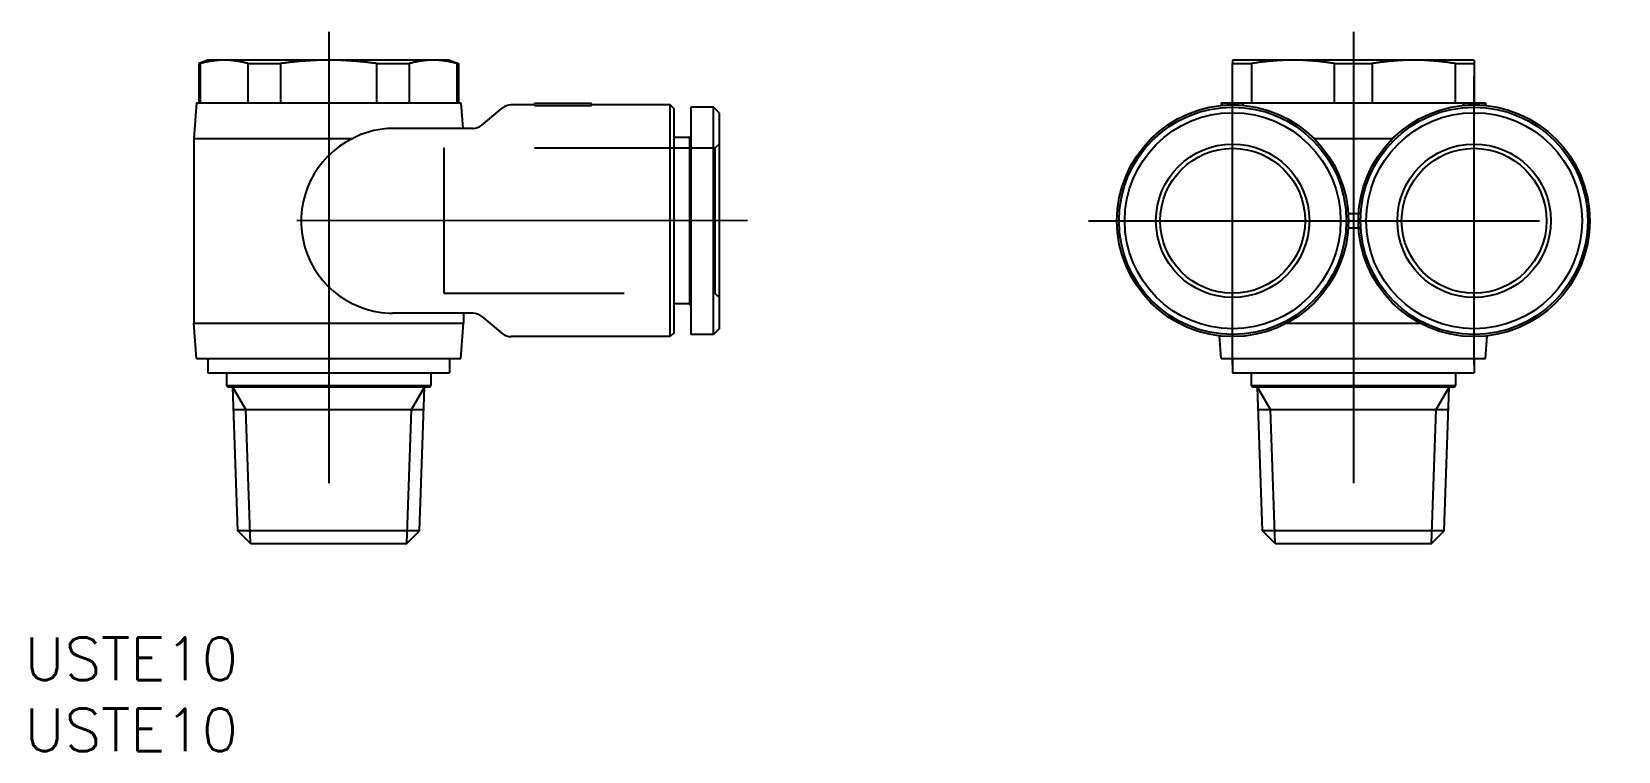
# Model space of a CAD drawing. Extents: x -48 to 63, y -37 to 13.
import ezdxf

# ---------------------------------------------------------------- set-up
doc = ezdxf.new("R2010")
doc.units = 0
doc.linetypes.add('CENTER', pattern=[50.8, 31.75, -6.35, 6.35, -6.35])
doc.linetypes.add('DASHED', pattern=[19.05, 12.7, -6.35])
doc.layers.get('0').update_dxf_attribs({"linetype": 'CONTINUOUS'})
doc.layers.add('CENTER', color=1, linetype='CENTER')
doc.styles.get("Standard").update_dxf_attribs({"font": 'txt.shx', "height": 3, "bigfont": 'bigfont.shx'})

msp = doc.modelspace()

# ---------------------------------------------------------------- linework, layer by layer
at = {"color": 7, "linetype": 'CONTINUOUS'}
for p, q in [((-36, 11.3), (-36.65, 11.06)), ((-34.86, 11.3), (-36, 11.3)), ((-27.5, 11.3), (-34.86, 11.3)), ((-20.14, 11.3), (-27.5, 11.3)), ((-19, 11.3), (-20.14, 11.3)), ((-19, 11.3), (-18.35, 11.06)), ((40.4, 11.3), (36.15, 11.3)), ((36.15, 11.3), (36.15, 11.06)), ((48.9, 11.3), (40.4, 11.3)), ((53.15, 11.3), (48.9, 11.3)), ((53.15, 11.3), (53.15, 11.06)), ((-36.65, 11.06), (-36.65, 8.3)), ((-36.65, 11.06), (-36.55, 11.06)), ((-36.55, 11.06), (-36.55, 8.3)), ((-33.17, 8.3), (-33.17, 11.06)), ((-33.17, 11.06), (-30.89, 11.06)), ((-30.89, 11.06), (-30.89, 8.3)), ((-24.11, 11.06), (-21.83, 11.06)), ((-24.11, 8.3), (-24.11, 11.06)), ((-21.83, 11.06), (-21.83, 8.3)), ((-18.45, 8.3), (-18.45, 11.06)), ((-18.45, 11.06), (-18.35, 11.06)), ((-18.35, 11.06), (-18.35, 8.3)), ((36.15, 8.3), (36.15, 11.06)), ((36.15, 11.06), (37.47, 11.06)), ((37.47, 11.06), (37.47, 8.3)), ((43.33, 11.06), (45.97, 11.06)), ((43.33, 8.3), (43.33, 11.06)), ((45.97, 11.06), (45.97, 8.3)), ((51.83, 8.3), (51.83, 11.06)), ((51.83, 11.06), (53.15, 11.06)), ((53.15, 11.06), (53.15, 8.3)), ((-36.8, 8.3), (-37, 5.8)), ((-36.8, 8.3), (-18.2, 8.3)), ((-18.2, 8.3), (-18.06, 6.5)), ((-16.72, 6.73), (-15.28, 7.92)), ((-13, 8.15), (-14.64, 8.15)), ((-9, 8.25), (-13, 8.25)), ((-13, 8.12), (-13, 8.25)), ((-13, 8.12), (-9, 8.12)), ((-9, 8.12), (-9, 8.25)), ((-3.45, 8.15), (-9, 8.15)), ((-3.45, -8.15), (-3.45, 8.15)), ((-3.2, 7.9), (-3.45, 8.15)), ((-3.2, 7.9), (-3.2, -7.9)), ((-2, 8), (-2, -8)), ((-0.4, 8), (-2, 8)), ((-0.4, -8), (-0.4, 8)), ((0, 7.6), (-0.4, 8)), ((35.35, 8.3), (35.34, 8.11)), ((35.35, 8.3), (53.95, 8.3)), ((35.4, 8.12), (35.4, 8.25)), ((36.9, 8.25), (35.4, 8.25)), ((36.9, 8.12), (36.9, 8.25)), ((53.9, 8.25), (52.4, 8.25)), ((52.4, 8.12), (52.4, 8.25)), ((53.9, 8.12), (53.9, 8.25)), ((53.95, 8.3), (53.97, 8.11)), ((0, 7.6), (0, -7.6)), ((-37, 5.8), (-25.81, 5.8)), ((-37, 5.8), (-37, -7.2)), ((-17.36, 6.5), (-23, 6.5)), ((-2.1, 5.85), (-3.2, 5.85)), ((-2.1, 5.85), (-2, 5.95)), ((-2.1, 5.85), (-2.1, -5.85)), ((41.88, 5.8), (47.43, 5.8)), ((45.02, 0.5), (44.29, 0.5)), ((44.29, -0.5), (45.02, -0.5)), ((-17.36, -6.5), (-23, -6.5)), ((-18, -6.5), (-18, -7.2)), ((-2.1, -5.85), (-3.2, -5.85)), ((-2.1, -5.85), (-2, -5.95)), ((-36.8, -9.7), (-37, -7.2)), ((-37, -7.2), (-18, -7.2)), ((-18.2, -9.7), (-18, -7.2)), ((-16.72, -6.73), (-15.28, -7.92)), ((0, -7.6), (-0.4, -8)), ((39.97, -7.2), (49.33, -7.2)), ((-3.45, -8.15), (-14.64, -8.15)), ((-3.2, -7.9), (-3.45, -8.15)), ((-0.4, -8), (-2, -8)), ((35.35, -9.7), (35.22, -8.1)), ((53.95, -9.7), (54.08, -8.1)), ((-36.8, -9.7), (-18.2, -9.7)), ((-36, -9.7), (-36, -10.7)), ((-19, -9.7), (-19, -10.7)), ((35.35, -9.7), (53.95, -9.7)), ((36.15, -9.7), (36.15, -10.7)), ((53.15, -9.7), (53.15, -10.7)), ((-36, -10.7), (-19, -10.7)), ((-34.7, -10.7), (-34.7, -11.6)), ((-20.3, -10.7), (-20.3, -11.6)), ((36.15, -10.7), (53.15, -10.7)), ((37.45, -10.7), (37.45, -11.6)), ((51.85, -10.7), (51.85, -11.6)), ((-34.7, -11.6), (-20.3, -11.6)), ((-34.6, -11.7), (-34.7, -11.6)), ((-20.4, -11.7), (-34.6, -11.7)), ((-33.9, -21.81), (-34.25, -11.7)), ((-21.1, -21.81), (-20.75, -11.7)), ((-20.4, -11.7), (-20.3, -11.6)), ((37.45, -11.6), (51.85, -11.6)), ((37.55, -11.7), (37.45, -11.6)), ((51.75, -11.7), (37.55, -11.7)), ((38.25, -21.81), (37.9, -11.7)), ((51.05, -21.81), (51.4, -11.7)), ((51.75, -11.7), (51.85, -11.6)), ((-34.2, -13.28), (-20.8, -13.28)), ((37.95, -13.28), (51.35, -13.28)), ((-21.1, -21.81), (-33.9, -21.81)), ((-33.01, -22.7), (-33.9, -21.81)), ((-21.99, -22.7), (-21.1, -21.81)), ((51.05, -21.81), (38.25, -21.81)), ((39.14, -22.7), (38.25, -21.81)), ((50.16, -22.7), (51.05, -21.81)), ((-33.01, -22.7), (-21.99, -22.7)), ((39.14, -22.7), (50.16, -22.7))]:
    msp.add_line(p, q, dxfattribs=at)
at = {"color": 3, "linetype": 'DASHED'}
for p, q in [((-0.3, 5.1), (-19.4, 5.1)), ((-19.4, 5.1), (-19.4, -5.1)), ((0, 5.4), (-0.3, 5.1)), ((-0.3, 5.1), (-0.3, -5.1)), ((-19.4, -5.1), (-0.3, -5.1)), ((-0.3, -5.1), (0, -5.4))]:
    msp.add_line(p, q, dxfattribs=at)
at = {"color": 3, "linetype": 'CONTINUOUS'}
for p, q in [((-33.34, -13.28), (-34.25, -11.7)), ((-21.66, -13.28), (-20.75, -11.7)), ((38.81, -13.28), (37.9, -11.7)), ((50.49, -13.28), (51.4, -11.7)), ((-33.01, -22.7), (-33.34, -13.28)), ((-21.99, -22.7), (-21.66, -13.28)), ((39.14, -22.7), (38.81, -13.28)), ((50.16, -22.7), (50.49, -13.28))]:
    msp.add_line(p, q, dxfattribs=at)
at = {"color": 7}
for points in [[(-34.86, 11.3, 0), (-34.88, 11.3, 0), (-34.9, 11.3, 0), (-34.91, 11.3, 0), (-34.93, 11.3, 0), (-34.95, 11.3, 0), (-34.97, 11.3, 0), (-34.98, 11.3, 0), (-35, 11.3, 0), (-35.02, 11.3, 0), (-35.04, 11.3, 0), (-35.05, 11.3, 0), (-35.07, 11.3, 0), (-35.09, 11.3, 0), (-35.11, 11.29, 0), (-35.12, 11.29, 0), (-35.14, 11.29, 0), (-35.16, 11.29, 0), (-35.18, 11.29, 0), (-35.19, 11.29, 0), (-35.21, 11.29, 0), (-35.23, 11.29, 0), (-35.25, 11.29, 0), (-35.26, 11.29, 0), (-35.28, 11.29, 0), (-35.3, 11.28, 0), (-35.31, 11.28, 0), (-35.33, 11.28, 0), (-35.35, 11.28, 0), (-35.37, 11.28, 0), (-35.38, 11.28, 0), (-35.4, 11.28, 0), (-35.42, 11.27, 0), (-35.44, 11.27, 0), (-35.45, 11.27, 0), (-35.47, 11.27, 0), (-35.49, 11.27, 0), (-35.51, 11.26, 0), (-35.52, 11.26, 0), (-35.54, 11.26, 0), (-35.56, 11.26, 0), (-35.58, 11.26, 0), (-35.6, 11.25, 0), (-35.61, 11.25, 0), (-35.63, 11.25, 0), (-35.65, 11.25, 0), (-35.67, 11.25, 0), (-35.68, 11.24, 0), (-35.7, 11.24, 0), (-35.72, 11.24, 0), (-35.74, 11.24, 0), (-35.75, 11.23, 0), (-35.77, 11.23, 0), (-35.79, 11.23, 0), (-35.81, 11.22, 0), (-35.83, 11.22, 0), (-35.84, 11.22, 0), (-35.86, 11.22, 0), (-35.88, 11.21, 0), (-35.9, 11.21, 0), (-35.91, 11.21, 0), (-35.93, 11.2, 0), (-35.95, 11.2, 0), (-35.97, 11.2, 0), (-35.99, 11.19, 0), (-36, 11.19, 0), (-36.02, 11.19, 0), (-36.04, 11.18, 0), (-36.06, 11.18, 0), (-36.08, 11.18, 0), (-36.09, 11.17, 0), (-36.11, 11.17, 0), (-36.13, 11.16, 0), (-36.15, 11.16, 0), (-36.17, 11.16, 0), (-36.18, 11.15, 0), (-36.2, 11.15, 0), (-36.22, 11.15, 0), (-36.24, 11.14, 0), (-36.26, 11.14, 0), (-36.28, 11.13, 0), (-36.29, 11.13, 0), (-36.31, 11.12, 0), (-36.33, 11.12, 0), (-36.35, 11.12, 0), (-36.37, 11.11, 0), (-36.39, 11.11, 0), (-36.41, 11.1, 0), (-36.42, 11.1, 0), (-36.44, 11.09, 0), (-36.46, 11.09, 0), (-36.48, 11.08, 0), (-36.5, 11.08, 0), (-36.52, 11.07, 0), (-36.54, 11.07, 0), (-36.55, 11.06, 0)], [(-33.17, 11.06, 0), (-33.19, 11.07, 0), (-33.21, 11.07, 0), (-33.22, 11.08, 0), (-33.24, 11.08, 0), (-33.26, 11.09, 0), (-33.28, 11.09, 0), (-33.3, 11.1, 0), (-33.32, 11.1, 0), (-33.34, 11.11, 0), (-33.35, 11.11, 0), (-33.37, 11.12, 0), (-33.39, 11.12, 0), (-33.41, 11.12, 0), (-33.43, 11.13, 0), (-33.45, 11.13, 0), (-33.46, 11.14, 0), (-33.48, 11.14, 0), (-33.5, 11.15, 0), (-33.52, 11.15, 0), (-33.54, 11.15, 0), (-33.56, 11.16, 0), (-33.57, 11.16, 0), (-33.59, 11.16, 0), (-33.61, 11.17, 0), (-33.63, 11.17, 0), (-33.65, 11.18, 0), (-33.66, 11.18, 0), (-33.68, 11.18, 0), (-33.7, 11.19, 0), (-33.72, 11.19, 0), (-33.74, 11.19, 0), (-33.75, 11.2, 0), (-33.77, 11.2, 0), (-33.79, 11.2, 0), (-33.81, 11.21, 0), (-33.83, 11.21, 0), (-33.84, 11.21, 0), (-33.86, 11.22, 0), (-33.88, 11.22, 0), (-33.9, 11.22, 0), (-33.92, 11.22, 0), (-33.93, 11.23, 0), (-33.95, 11.23, 0), (-33.97, 11.23, 0), (-33.99, 11.24, 0), (-34, 11.24, 0), (-34.02, 11.24, 0), (-34.04, 11.24, 0), (-34.06, 11.25, 0), (-34.07, 11.25, 0), (-34.09, 11.25, 0), (-34.11, 11.25, 0), (-34.13, 11.25, 0), (-34.14, 11.26, 0), (-34.16, 11.26, 0), (-34.18, 11.26, 0), (-34.2, 11.26, 0), (-34.21, 11.26, 0), (-34.23, 11.27, 0), (-34.25, 11.27, 0), (-34.27, 11.27, 0), (-34.28, 11.27, 0), (-34.3, 11.27, 0), (-34.32, 11.28, 0), (-34.34, 11.28, 0), (-34.35, 11.28, 0), (-34.37, 11.28, 0), (-34.39, 11.28, 0), (-34.41, 11.28, 0), (-34.42, 11.28, 0), (-34.44, 11.29, 0), (-34.46, 11.29, 0), (-34.48, 11.29, 0), (-34.49, 11.29, 0), (-34.51, 11.29, 0), (-34.53, 11.29, 0), (-34.55, 11.29, 0), (-34.56, 11.29, 0), (-34.58, 11.29, 0), (-34.6, 11.29, 0), (-34.62, 11.29, 0), (-34.63, 11.3, 0), (-34.65, 11.3, 0), (-34.67, 11.3, 0), (-34.69, 11.3, 0), (-34.7, 11.3, 0), (-34.72, 11.3, 0), (-34.74, 11.3, 0), (-34.76, 11.3, 0), (-34.77, 11.3, 0), (-34.79, 11.3, 0), (-34.81, 11.3, 0), (-34.83, 11.3, 0), (-34.84, 11.3, 0), (-34.86, 11.3, 0)], [(-27.5, 11.3, 0), (-27.54, 11.3, 0), (-27.57, 11.3, 0), (-27.6, 11.3, 0), (-27.64, 11.3, 0), (-27.67, 11.3, 0), (-27.71, 11.3, 0), (-27.74, 11.3, 0), (-27.78, 11.3, 0), (-27.81, 11.3, 0), (-27.85, 11.3, 0), (-27.88, 11.3, 0), (-27.92, 11.3, 0), (-27.95, 11.3, 0), (-27.99, 11.29, 0), (-28.02, 11.29, 0), (-28.06, 11.29, 0), (-28.09, 11.29, 0), (-28.13, 11.29, 0), (-28.16, 11.29, 0), (-28.2, 11.29, 0), (-28.23, 11.29, 0), (-28.27, 11.29, 0), (-28.3, 11.29, 0), (-28.34, 11.29, 0), (-28.37, 11.28, 0), (-28.41, 11.28, 0), (-28.44, 11.28, 0), (-28.48, 11.28, 0), (-28.51, 11.28, 0), (-28.55, 11.28, 0), (-28.58, 11.28, 0), (-28.62, 11.27, 0), (-28.65, 11.27, 0), (-28.69, 11.27, 0), (-28.72, 11.27, 0), (-28.76, 11.27, 0), (-28.79, 11.26, 0), (-28.83, 11.26, 0), (-28.86, 11.26, 0), (-28.9, 11.26, 0), (-28.93, 11.26, 0), (-28.97, 11.25, 0), (-29, 11.25, 0), (-29.04, 11.25, 0), (-29.07, 11.25, 0), (-29.11, 11.25, 0), (-29.14, 11.24, 0), (-29.18, 11.24, 0), (-29.22, 11.24, 0), (-29.25, 11.24, 0), (-29.29, 11.23, 0), (-29.32, 11.23, 0), (-29.36, 11.23, 0), (-29.39, 11.22, 0), (-29.43, 11.22, 0), (-29.46, 11.22, 0), (-29.5, 11.22, 0), (-29.53, 11.21, 0), (-29.57, 11.21, 0), (-29.61, 11.21, 0), (-29.64, 11.2, 0), (-29.68, 11.2, 0), (-29.71, 11.2, 0), (-29.75, 11.19, 0), (-29.79, 11.19, 0), (-29.82, 11.19, 0), (-29.86, 11.18, 0), (-29.89, 11.18, 0), (-29.93, 11.18, 0), (-29.97, 11.17, 0), (-30, 11.17, 0), (-30.04, 11.16, 0), (-30.07, 11.16, 0), (-30.11, 11.16, 0), (-30.15, 11.15, 0), (-30.18, 11.15, 0), (-30.22, 11.15, 0), (-30.26, 11.14, 0), (-30.29, 11.14, 0), (-30.33, 11.13, 0), (-30.37, 11.13, 0), (-30.4, 11.12, 0), (-30.44, 11.12, 0), (-30.48, 11.12, 0), (-30.51, 11.11, 0), (-30.55, 11.11, 0), (-30.59, 11.1, 0), (-30.63, 11.1, 0), (-30.66, 11.09, 0), (-30.7, 11.09, 0), (-30.74, 11.08, 0), (-30.77, 11.08, 0), (-30.81, 11.07, 0), (-30.85, 11.07, 0), (-30.89, 11.06, 0)], [(-24.11, 11.06, 0), (-24.15, 11.07, 0), (-24.19, 11.07, 0), (-24.23, 11.08, 0), (-24.26, 11.08, 0), (-24.3, 11.09, 0), (-24.34, 11.09, 0), (-24.37, 11.1, 0), (-24.41, 11.1, 0), (-24.45, 11.11, 0), (-24.49, 11.11, 0), (-24.52, 11.12, 0), (-24.56, 11.12, 0), (-24.6, 11.12, 0), (-24.63, 11.13, 0), (-24.67, 11.13, 0), (-24.71, 11.14, 0), (-24.74, 11.14, 0), (-24.78, 11.15, 0), (-24.82, 11.15, 0), (-24.85, 11.15, 0), (-24.89, 11.16, 0), (-24.93, 11.16, 0), (-24.96, 11.16, 0), (-25, 11.17, 0), (-25.03, 11.17, 0), (-25.07, 11.18, 0), (-25.11, 11.18, 0), (-25.14, 11.18, 0), (-25.18, 11.19, 0), (-25.21, 11.19, 0), (-25.25, 11.19, 0), (-25.29, 11.2, 0), (-25.32, 11.2, 0), (-25.36, 11.2, 0), (-25.39, 11.21, 0), (-25.43, 11.21, 0), (-25.47, 11.21, 0), (-25.5, 11.22, 0), (-25.54, 11.22, 0), (-25.57, 11.22, 0), (-25.61, 11.22, 0), (-25.64, 11.23, 0), (-25.68, 11.23, 0), (-25.71, 11.23, 0), (-25.75, 11.24, 0), (-25.78, 11.24, 0), (-25.82, 11.24, 0), (-25.86, 11.24, 0), (-25.89, 11.25, 0), (-25.93, 11.25, 0), (-25.96, 11.25, 0), (-26, 11.25, 0), (-26.03, 11.25, 0), (-26.07, 11.26, 0), (-26.1, 11.26, 0), (-26.14, 11.26, 0), (-26.17, 11.26, 0), (-26.21, 11.26, 0), (-26.24, 11.27, 0), (-26.28, 11.27, 0), (-26.31, 11.27, 0), (-26.35, 11.27, 0), (-26.38, 11.27, 0), (-26.42, 11.28, 0), (-26.45, 11.28, 0), (-26.49, 11.28, 0), (-26.52, 11.28, 0), (-26.56, 11.28, 0), (-26.59, 11.28, 0), (-26.63, 11.28, 0), (-26.66, 11.29, 0), (-26.7, 11.29, 0), (-26.73, 11.29, 0), (-26.77, 11.29, 0), (-26.8, 11.29, 0), (-26.84, 11.29, 0), (-26.87, 11.29, 0), (-26.91, 11.29, 0), (-26.94, 11.29, 0), (-26.98, 11.29, 0), (-27.01, 11.29, 0), (-27.05, 11.3, 0), (-27.08, 11.3, 0), (-27.12, 11.3, 0), (-27.15, 11.3, 0), (-27.19, 11.3, 0), (-27.22, 11.3, 0), (-27.26, 11.3, 0), (-27.29, 11.3, 0), (-27.33, 11.3, 0), (-27.36, 11.3, 0), (-27.4, 11.3, 0), (-27.43, 11.3, 0), (-27.46, 11.3, 0), (-27.5, 11.3, 0)], [(-20.14, 11.3, 0), (-20.16, 11.3, 0), (-20.17, 11.3, 0), (-20.19, 11.3, 0), (-20.21, 11.3, 0), (-20.23, 11.3, 0), (-20.24, 11.3, 0), (-20.26, 11.3, 0), (-20.28, 11.3, 0), (-20.3, 11.3, 0), (-20.31, 11.3, 0), (-20.33, 11.3, 0), (-20.35, 11.3, 0), (-20.37, 11.3, 0), (-20.38, 11.29, 0), (-20.4, 11.29, 0), (-20.42, 11.29, 0), (-20.44, 11.29, 0), (-20.45, 11.29, 0), (-20.47, 11.29, 0), (-20.49, 11.29, 0), (-20.51, 11.29, 0), (-20.52, 11.29, 0), (-20.54, 11.29, 0), (-20.56, 11.29, 0), (-20.58, 11.28, 0), (-20.59, 11.28, 0), (-20.61, 11.28, 0), (-20.63, 11.28, 0), (-20.64, 11.28, 0), (-20.66, 11.28, 0), (-20.68, 11.28, 0), (-20.7, 11.27, 0), (-20.71, 11.27, 0), (-20.73, 11.27, 0), (-20.75, 11.27, 0), (-20.77, 11.27, 0), (-20.79, 11.26, 0), (-20.8, 11.26, 0), (-20.82, 11.26, 0), (-20.84, 11.26, 0), (-20.86, 11.26, 0), (-20.87, 11.25, 0), (-20.89, 11.25, 0), (-20.91, 11.25, 0), (-20.93, 11.25, 0), (-20.94, 11.25, 0), (-20.96, 11.24, 0), (-20.98, 11.24, 0), (-21, 11.24, 0), (-21.01, 11.24, 0), (-21.03, 11.23, 0), (-21.05, 11.23, 0), (-21.07, 11.23, 0), (-21.08, 11.22, 0), (-21.1, 11.22, 0), (-21.12, 11.22, 0), (-21.14, 11.22, 0), (-21.16, 11.21, 0), (-21.17, 11.21, 0), (-21.19, 11.21, 0), (-21.21, 11.2, 0), (-21.23, 11.2, 0), (-21.25, 11.2, 0), (-21.26, 11.19, 0), (-21.28, 11.19, 0), (-21.3, 11.19, 0), (-21.32, 11.18, 0), (-21.34, 11.18, 0), (-21.35, 11.18, 0), (-21.37, 11.17, 0), (-21.39, 11.17, 0), (-21.41, 11.16, 0), (-21.43, 11.16, 0), (-21.44, 11.16, 0), (-21.46, 11.15, 0), (-21.48, 11.15, 0), (-21.5, 11.15, 0), (-21.52, 11.14, 0), (-21.54, 11.14, 0), (-21.55, 11.13, 0), (-21.57, 11.13, 0), (-21.59, 11.12, 0), (-21.61, 11.12, 0), (-21.63, 11.12, 0), (-21.65, 11.11, 0), (-21.66, 11.11, 0), (-21.68, 11.1, 0), (-21.7, 11.1, 0), (-21.72, 11.09, 0), (-21.74, 11.09, 0), (-21.76, 11.08, 0), (-21.78, 11.08, 0), (-21.79, 11.07, 0), (-21.81, 11.07, 0), (-21.83, 11.06, 0)], [(-18.45, 11.06, 0), (-18.46, 11.07, 0), (-18.48, 11.07, 0), (-18.5, 11.08, 0), (-18.52, 11.08, 0), (-18.54, 11.09, 0), (-18.56, 11.09, 0), (-18.58, 11.1, 0), (-18.59, 11.1, 0), (-18.61, 11.11, 0), (-18.63, 11.11, 0), (-18.65, 11.12, 0), (-18.67, 11.12, 0), (-18.69, 11.12, 0), (-18.71, 11.13, 0), (-18.72, 11.13, 0), (-18.74, 11.14, 0), (-18.76, 11.14, 0), (-18.78, 11.15, 0), (-18.8, 11.15, 0), (-18.82, 11.15, 0), (-18.83, 11.16, 0), (-18.85, 11.16, 0), (-18.87, 11.16, 0), (-18.89, 11.17, 0), (-18.91, 11.17, 0), (-18.92, 11.18, 0), (-18.94, 11.18, 0), (-18.96, 11.18, 0), (-18.98, 11.19, 0), (-19, 11.19, 0), (-19.01, 11.19, 0), (-19.03, 11.2, 0), (-19.05, 11.2, 0), (-19.07, 11.2, 0), (-19.09, 11.21, 0), (-19.1, 11.21, 0), (-19.12, 11.21, 0), (-19.14, 11.22, 0), (-19.16, 11.22, 0), (-19.17, 11.22, 0), (-19.19, 11.22, 0), (-19.21, 11.23, 0), (-19.23, 11.23, 0), (-19.25, 11.23, 0), (-19.26, 11.24, 0), (-19.28, 11.24, 0), (-19.3, 11.24, 0), (-19.32, 11.24, 0), (-19.33, 11.25, 0), (-19.35, 11.25, 0), (-19.37, 11.25, 0), (-19.39, 11.25, 0), (-19.4, 11.25, 0), (-19.42, 11.26, 0), (-19.44, 11.26, 0), (-19.46, 11.26, 0), (-19.48, 11.26, 0), (-19.49, 11.26, 0), (-19.51, 11.27, 0), (-19.53, 11.27, 0), (-19.55, 11.27, 0), (-19.56, 11.27, 0), (-19.58, 11.27, 0), (-19.6, 11.28, 0), (-19.62, 11.28, 0), (-19.63, 11.28, 0), (-19.65, 11.28, 0), (-19.67, 11.28, 0), (-19.68, 11.28, 0), (-19.7, 11.28, 0), (-19.72, 11.29, 0), (-19.74, 11.29, 0), (-19.75, 11.29, 0), (-19.77, 11.29, 0), (-19.79, 11.29, 0), (-19.81, 11.29, 0), (-19.82, 11.29, 0), (-19.84, 11.29, 0), (-19.86, 11.29, 0), (-19.88, 11.29, 0), (-19.89, 11.29, 0), (-19.91, 11.3, 0), (-19.93, 11.3, 0), (-19.95, 11.3, 0), (-19.96, 11.3, 0), (-19.98, 11.3, 0), (-20, 11.3, 0), (-20.02, 11.3, 0), (-20.03, 11.3, 0), (-20.05, 11.3, 0), (-20.07, 11.3, 0), (-20.09, 11.3, 0), (-20.1, 11.3, 0), (-20.12, 11.3, 0), (-20.14, 11.3, 0)], [(40.4, 11.3, 0), (40.37, 11.3, 0), (40.34, 11.3, 0), (40.31, 11.3, 0), (40.28, 11.3, 0), (40.25, 11.3, 0), (40.22, 11.3, 0), (40.19, 11.3, 0), (40.16, 11.3, 0), (40.13, 11.3, 0), (40.1, 11.3, 0), (40.07, 11.3, 0), (40.04, 11.3, 0), (40.01, 11.3, 0), (39.98, 11.29, 0), (39.95, 11.29, 0), (39.92, 11.29, 0), (39.89, 11.29, 0), (39.86, 11.29, 0), (39.83, 11.29, 0), (39.8, 11.29, 0), (39.77, 11.29, 0), (39.74, 11.29, 0), (39.71, 11.29, 0), (39.68, 11.29, 0), (39.65, 11.28, 0), (39.62, 11.28, 0), (39.58, 11.28, 0), (39.55, 11.28, 0), (39.52, 11.28, 0), (39.49, 11.28, 0), (39.46, 11.28, 0), (39.43, 11.27, 0), (39.4, 11.27, 0), (39.37, 11.27, 0), (39.34, 11.27, 0), (39.31, 11.27, 0), (39.28, 11.26, 0), (39.25, 11.26, 0), (39.22, 11.26, 0), (39.19, 11.26, 0), (39.16, 11.26, 0), (39.13, 11.25, 0), (39.1, 11.25, 0), (39.07, 11.25, 0), (39.04, 11.25, 0), (39.01, 11.25, 0), (38.98, 11.24, 0), (38.95, 11.24, 0), (38.92, 11.24, 0), (38.89, 11.24, 0), (38.85, 11.23, 0), (38.82, 11.23, 0), (38.79, 11.23, 0), (38.76, 11.22, 0), (38.73, 11.22, 0), (38.7, 11.22, 0), (38.67, 11.22, 0), (38.64, 11.21, 0), (38.61, 11.21, 0), (38.58, 11.21, 0), (38.55, 11.2, 0), (38.52, 11.2, 0), (38.48, 11.2, 0), (38.45, 11.19, 0), (38.42, 11.19, 0), (38.39, 11.19, 0), (38.36, 11.18, 0), (38.33, 11.18, 0), (38.3, 11.18, 0), (38.27, 11.17, 0), (38.23, 11.17, 0), (38.2, 11.16, 0), (38.17, 11.16, 0), (38.14, 11.16, 0), (38.11, 11.15, 0), (38.08, 11.15, 0), (38.05, 11.15, 0), (38.01, 11.14, 0), (37.98, 11.14, 0), (37.95, 11.13, 0), (37.92, 11.13, 0), (37.89, 11.12, 0), (37.86, 11.12, 0), (37.82, 11.12, 0), (37.79, 11.11, 0), (37.76, 11.11, 0), (37.73, 11.1, 0), (37.69, 11.1, 0), (37.66, 11.09, 0), (37.63, 11.09, 0), (37.6, 11.08, 0), (37.57, 11.08, 0), (37.53, 11.07, 0), (37.5, 11.07, 0), (37.47, 11.06, 0)], [(43.33, 11.06, 0), (43.3, 11.07, 0), (43.27, 11.07, 0), (43.24, 11.08, 0), (43.2, 11.08, 0), (43.17, 11.09, 0), (43.14, 11.09, 0), (43.11, 11.1, 0), (43.08, 11.1, 0), (43.04, 11.11, 0), (43.01, 11.11, 0), (42.98, 11.12, 0), (42.95, 11.12, 0), (42.92, 11.12, 0), (42.88, 11.13, 0), (42.85, 11.13, 0), (42.82, 11.14, 0), (42.79, 11.14, 0), (42.76, 11.15, 0), (42.73, 11.15, 0), (42.69, 11.15, 0), (42.66, 11.16, 0), (42.63, 11.16, 0), (42.6, 11.16, 0), (42.57, 11.17, 0), (42.54, 11.17, 0), (42.51, 11.18, 0), (42.47, 11.18, 0), (42.44, 11.18, 0), (42.41, 11.19, 0), (42.38, 11.19, 0), (42.35, 11.19, 0), (42.32, 11.2, 0), (42.29, 11.2, 0), (42.26, 11.2, 0), (42.23, 11.21, 0), (42.19, 11.21, 0), (42.16, 11.21, 0), (42.13, 11.22, 0), (42.1, 11.22, 0), (42.07, 11.22, 0), (42.04, 11.22, 0), (42.01, 11.23, 0), (41.98, 11.23, 0), (41.95, 11.23, 0), (41.92, 11.24, 0), (41.89, 11.24, 0), (41.86, 11.24, 0), (41.83, 11.24, 0), (41.79, 11.25, 0), (41.76, 11.25, 0), (41.73, 11.25, 0), (41.7, 11.25, 0), (41.67, 11.25, 0), (41.64, 11.26, 0), (41.61, 11.26, 0), (41.58, 11.26, 0), (41.55, 11.26, 0), (41.52, 11.26, 0), (41.49, 11.27, 0), (41.46, 11.27, 0), (41.43, 11.27, 0), (41.4, 11.27, 0), (41.37, 11.27, 0), (41.34, 11.28, 0), (41.31, 11.28, 0), (41.28, 11.28, 0), (41.25, 11.28, 0), (41.22, 11.28, 0), (41.19, 11.28, 0), (41.16, 11.28, 0), (41.13, 11.29, 0), (41.1, 11.29, 0), (41.07, 11.29, 0), (41.04, 11.29, 0), (41.01, 11.29, 0), (40.98, 11.29, 0), (40.95, 11.29, 0), (40.92, 11.29, 0), (40.89, 11.29, 0), (40.85, 11.29, 0), (40.82, 11.29, 0), (40.79, 11.3, 0), (40.76, 11.3, 0), (40.73, 11.3, 0), (40.7, 11.3, 0), (40.67, 11.3, 0), (40.64, 11.3, 0), (40.61, 11.3, 0), (40.58, 11.3, 0), (40.55, 11.3, 0), (40.52, 11.3, 0), (40.49, 11.3, 0), (40.46, 11.3, 0), (40.43, 11.3, 0), (40.4, 11.3, 0)], [(48.9, 11.3, 0), (48.87, 11.3, 0), (48.84, 11.3, 0), (48.81, 11.3, 0), (48.78, 11.3, 0), (48.75, 11.3, 0), (48.72, 11.3, 0), (48.69, 11.3, 0), (48.66, 11.3, 0), (48.63, 11.3, 0), (48.6, 11.3, 0), (48.57, 11.3, 0), (48.54, 11.3, 0), (48.51, 11.3, 0), (48.48, 11.29, 0), (48.45, 11.29, 0), (48.42, 11.29, 0), (48.39, 11.29, 0), (48.36, 11.29, 0), (48.33, 11.29, 0), (48.3, 11.29, 0), (48.27, 11.29, 0), (48.24, 11.29, 0), (48.21, 11.29, 0), (48.18, 11.29, 0), (48.15, 11.28, 0), (48.12, 11.28, 0), (48.08, 11.28, 0), (48.05, 11.28, 0), (48.02, 11.28, 0), (47.99, 11.28, 0), (47.96, 11.28, 0), (47.93, 11.27, 0), (47.9, 11.27, 0), (47.87, 11.27, 0), (47.84, 11.27, 0), (47.81, 11.27, 0), (47.78, 11.26, 0), (47.75, 11.26, 0), (47.72, 11.26, 0), (47.69, 11.26, 0), (47.66, 11.26, 0), (47.63, 11.25, 0), (47.6, 11.25, 0), (47.57, 11.25, 0), (47.54, 11.25, 0), (47.51, 11.25, 0), (47.48, 11.24, 0), (47.45, 11.24, 0), (47.42, 11.24, 0), (47.39, 11.24, 0), (47.35, 11.23, 0), (47.32, 11.23, 0), (47.29, 11.23, 0), (47.26, 11.22, 0), (47.23, 11.22, 0), (47.2, 11.22, 0), (47.17, 11.22, 0), (47.14, 11.21, 0), (47.11, 11.21, 0), (47.08, 11.21, 0), (47.05, 11.2, 0), (47.02, 11.2, 0), (46.98, 11.2, 0), (46.95, 11.19, 0), (46.92, 11.19, 0), (46.89, 11.19, 0), (46.86, 11.18, 0), (46.83, 11.18, 0), (46.8, 11.18, 0), (46.77, 11.17, 0), (46.73, 11.17, 0), (46.7, 11.16, 0), (46.67, 11.16, 0), (46.64, 11.16, 0), (46.61, 11.15, 0), (46.58, 11.15, 0), (46.55, 11.15, 0), (46.51, 11.14, 0), (46.48, 11.14, 0), (46.45, 11.13, 0), (46.42, 11.13, 0), (46.39, 11.12, 0), (46.36, 11.12, 0), (46.32, 11.12, 0), (46.29, 11.11, 0), (46.26, 11.11, 0), (46.23, 11.1, 0), (46.19, 11.1, 0), (46.16, 11.09, 0), (46.13, 11.09, 0), (46.1, 11.08, 0), (46.07, 11.08, 0), (46.03, 11.07, 0), (46, 11.07, 0), (45.97, 11.06, 0)], [(51.83, 11.06, 0), (51.8, 11.07, 0), (51.77, 11.07, 0), (51.74, 11.08, 0), (51.7, 11.08, 0), (51.67, 11.09, 0), (51.64, 11.09, 0), (51.61, 11.1, 0), (51.58, 11.1, 0), (51.54, 11.11, 0), (51.51, 11.11, 0), (51.48, 11.12, 0), (51.45, 11.12, 0), (51.42, 11.12, 0), (51.38, 11.13, 0), (51.35, 11.13, 0), (51.32, 11.14, 0), (51.29, 11.14, 0), (51.26, 11.15, 0), (51.23, 11.15, 0), (51.19, 11.15, 0), (51.16, 11.16, 0), (51.13, 11.16, 0), (51.1, 11.16, 0), (51.07, 11.17, 0), (51.04, 11.17, 0), (51.01, 11.18, 0), (50.97, 11.18, 0), (50.94, 11.18, 0), (50.91, 11.19, 0), (50.88, 11.19, 0), (50.85, 11.19, 0), (50.82, 11.2, 0), (50.79, 11.2, 0), (50.76, 11.2, 0), (50.73, 11.21, 0), (50.69, 11.21, 0), (50.66, 11.21, 0), (50.63, 11.22, 0), (50.6, 11.22, 0), (50.57, 11.22, 0), (50.54, 11.22, 0), (50.51, 11.23, 0), (50.48, 11.23, 0), (50.45, 11.23, 0), (50.42, 11.24, 0), (50.39, 11.24, 0), (50.36, 11.24, 0), (50.33, 11.24, 0), (50.29, 11.25, 0), (50.26, 11.25, 0), (50.23, 11.25, 0), (50.2, 11.25, 0), (50.17, 11.25, 0), (50.14, 11.26, 0), (50.11, 11.26, 0), (50.08, 11.26, 0), (50.05, 11.26, 0), (50.02, 11.26, 0), (49.99, 11.27, 0), (49.96, 11.27, 0), (49.93, 11.27, 0), (49.9, 11.27, 0), (49.87, 11.27, 0), (49.84, 11.28, 0), (49.81, 11.28, 0), (49.78, 11.28, 0), (49.75, 11.28, 0), (49.72, 11.28, 0), (49.69, 11.28, 0), (49.66, 11.28, 0), (49.63, 11.29, 0), (49.6, 11.29, 0), (49.57, 11.29, 0), (49.54, 11.29, 0), (49.51, 11.29, 0), (49.48, 11.29, 0), (49.45, 11.29, 0), (49.42, 11.29, 0), (49.39, 11.29, 0), (49.35, 11.29, 0), (49.32, 11.29, 0), (49.29, 11.3, 0), (49.26, 11.3, 0), (49.23, 11.3, 0), (49.2, 11.3, 0), (49.17, 11.3, 0), (49.14, 11.3, 0), (49.11, 11.3, 0), (49.08, 11.3, 0), (49.05, 11.3, 0), (49.02, 11.3, 0), (48.99, 11.3, 0), (48.96, 11.3, 0), (48.93, 11.3, 0), (48.9, 11.3, 0)]]:
    msp.add_polyline3d(points, dxfattribs=at)
at = {"color": 7, "linetype": 'CONTINUOUS'}
for centre, radius in [((36.15, 0), 8.15), ((36.15, 0), 8), ((53.15, 0), 8.15), ((53.15, 0), 8), ((36.15, 0), 7.6), ((53.15, 0), 7.6), ((36.15, 0), 5.4), ((36.15, 0), 5.1), ((53.15, 0), 5.4), ((53.15, 0), 5.1)]:
    msp.add_circle(centre, radius, dxfattribs=at)
for centre, radius, start, end in [((-14.64, 7.15), 1, 90, 129.5226), ((-17.36, 7.5), 1, 270, 309.5226), ((-22.96, -0.02), 6.48, 116.0663, 267.3827), ((-22.96, 0.38), 6.12, 93.9534, 117.736), ((-23, 0), 6.5, 90, 93.3711), ((-23, 0), 6.5, 267.7309, 270), ((-17.36, -7.5), 1, 50.4774, 90), ((-14.64, -7.15), 1, 230.4774, 270)]:
    msp.add_arc(centre, radius, start, end, dxfattribs=at)
at = {"layer": 'CENTER', "color": 1, "linetype": 'CENTER'}
for p, q in [((-27.5, 13.3), (-27.5, -24.69)), ((44.65, 13.3), (44.65, -24.69)), ((36.15, -10.15), (36.15, 10.15)), ((53.15, -10.15), (53.15, 10.15)), ((2, 0), (-31.44, 0.03)), ((26, 0), (63.3, 0))]:
    msp.add_line(p, q, dxfattribs=at)

# ---------------------------------------------------------------- texts
at = {"color": 7, "linetype": 'CONTINUOUS'}
for p in [(-48.92, -32.32), (-48.92, -37.32)]:
    msp.add_text('USTE10', height=3, dxfattribs=at).set_placement(p)

doc.saveas('drawing.dxf')
